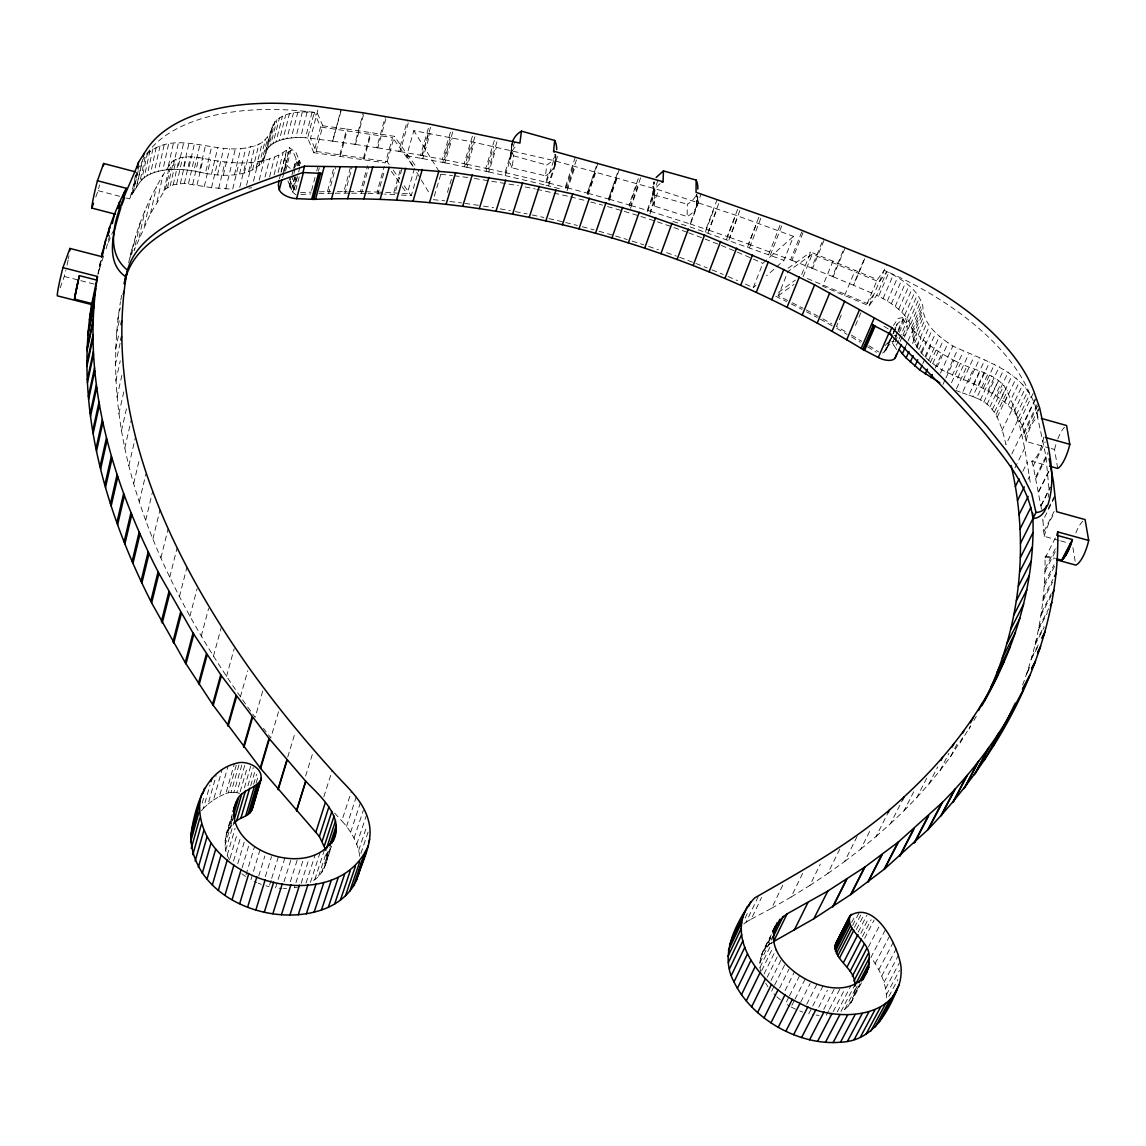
<?xml version="1.0" encoding="UTF-8"?>
<svg xmlns="http://www.w3.org/2000/svg" width="1146" height="1146" viewBox="0 0 1146 1146"><rect width="100%" height="100%" fill="white"/><g stroke="black" fill="none" stroke-linecap="round" stroke-linejoin="round"><path stroke-width="0.75" stroke-dasharray="5 3.75" d="M696.711 205.936L696.782 194.319L696.582 206.266M1022.633 684.95C1037.99 644.066 1045.639 600.318 1045.037 556.67A23.851 5.859 -71.9 0 0 1046.14 555.925L1055.466 558.474M697.685 201.438L697.728 196.152M262.735 691.153L255.143 717.339C168.605 599.029 95.906 452.226 120.459 301.685M229.544 859.787C220.319 845.648 227.739 828.845 232.208 814.562M660.125 183.632A22.576 19.726 0.4 0 0 653.234 202.942A22.576 19.94 9.8 0 0 654.38 206.094L687.127 216.551L687.328 204.203A22.419 19.654 0.4 0 0 696.181 195.021M320.078 852.638L310.437 882.391C321.868 876.504 329.203 863.067 325.908 850.303M653.678 192.299L654.037 181.799L652.647 199.504M652.747 196.038L653.062 186.153L654.781 195.135L654.38 206.094M653.564 192.628L654.022 182.286M1048.246 497.35L1048.533 493.783M555.566 156.787L555.753 154.825L554.65 165.053M554.764 164.723L555.237 160.068M555.481 161.271L556.326 152.948M511.99 143.579A22.591 19.955 7.9 0 0 513.652 155.813L512.076 167.903L545.539 175.825L546.699 165.024A22.591 19.955 7.9 0 0 555.81 154.209M760.958 972.166C756.389 957.741 766.86 944.877 772.318 932.472M509.97 159.008L511.589 146.674M510.83 154.137L512.305 142.792L510.715 154.466M855.46 983.812L840.963 1011.503C850.504 1006.933 856.191 996.203 854.787 985.746M299.579 165.812C295.052 161.5 296.384 153.965 290.898 150.212L285.641 154.366L284.982 158.864L285.941 163.677L284.265 170.238M893.407 333.414L897.175 324.003L903.005 318.903L907.202 325.464L907.217 329.991L905.727 333.987A13.666 6.69 22.9 0 1 903.191 335.721M882.621 353.126L886.359 349.487L892.247 335.234M120.76 300.109L121.648 295.396M99.373 266.946L101.106 258.781M97.797 274.424L101.45 257.019M98.298 273.622L102.023 257.506M106.134 248.725L110.589 232.122M126.261 198.029L129.57 198.903L131.761 194.877L137.563 167.86M131.761 194.877L133.122 192.643L138.938 165.654M133.122 192.643L139.268 166.227M133.824 191.525L136.36 187.514L142.176 160.583M136.36 187.514L142.534 160.039L144.511 157.088M136.718 186.97L139.683 182.472L145.499 155.598C174.407 126.805 216.508 156.916 250.702 146.731C264.611 145.141 271 133.308 274.868 121.777C284.939 111.52 300.868 111.363 314.248 112.423L320.551 127.048L313.846 152.69L385.4 162.89L392.534 137.563L320.551 127.048M139.683 182.472L141.66 180.022L147.476 153.177M141.66 180.022L144.109 177.788L149.94 150.971M144.109 177.788L147.046 175.782L152.891 148.994M129.985 257.879C137.534 223.771 151.573 190.866 171.499 162.159C179.062 155.971 189.735 156.286 198.917 157.518C228.369 163.62 264.755 168.906 289.508 147.705L295.954 152.49L300.782 163.835M131.575 254.899L135.715 235.947M117.766 319.333L120.287 307.787M147.046 175.782L150.413 174.02L156.257 147.275M140.113 223.04L134.096 250.473L150.498 213.571L165.497 188.947L173.232 184.807L184.363 183.403L211.537 187.643L232.667 189.219L239.056 162.818M116.305 334.202L119.571 319.304M139.053 237.795L145.055 210.492M115.474 349.415L118.769 334.474M150.413 174.02L154.18 172.516L160.053 145.814M144.525 225.504L150.513 198.315M115.302 365.001L120.086 343.327M154.18 172.516L158.306 171.298L164.193 144.625M150.498 213.571L156.501 186.511M115.789 380.93L120.258 360.847M158.306 171.298L162.761 170.367L168.677 143.723M156.973 202.025L162.961 175.094M162.761 170.367L167.502 169.723L173.447 143.107M116.978 397.204L121.848 375.372M163.921 190.823L169.923 164.021M165.497 188.947L171.499 162.159M167.603 187.285L173.619 160.54M167.502 169.723L172.487 169.379L178.447 142.792M118.855 413.806L123.782 391.918M170.21 185.91L176.212 159.179M173.232 184.807L179.263 158.105M172.487 169.379L177.659 169.336L183.661 142.777M176.656 184.019L182.701 157.331M121.462 430.753L126.447 408.793M177.659 169.336L182.973 169.594L189.004 143.064M180.38 183.546L186.454 156.887M184.363 183.403L190.451 156.773M124.799 448.014L131.002 420.897M182.973 169.594L188.374 170.138L194.448 143.651M188.517 183.589L194.634 156.988M188.374 170.138L193.832 170.983L199.934 144.511M192.772 184.105L198.917 157.518M128.868 465.605L135.557 436.712M193.832 170.983L199.289 172.115L205.435 145.657M197.055 184.936L203.229 158.377M199.289 172.115L205.392 173.361L211.566 146.932M205.392 173.361C226.851 177.286 262.334 177.544 266.846 149.925L273.278 124.04M133.71 483.483L138.895 461.337M204.303 186.454L210.52 159.91M211.466 174.307L217.683 147.906M211.537 187.643L217.797 161.142M139.325 501.662L145.8 474.329M217.482 174.908L223.728 148.536M128.624 262.892L131.876 249.241M218.7 188.503L225.017 162.03M223.341 175.18L229.63 148.837M145.728 520.126L152.719 491.032M225.762 189.033L235.331 148.808M234.429 174.708L240.789 148.436M239.543 173.977L245.932 147.734M152.919 538.878L160.025 509.712M239.743 187.414L245.774 162.703M244.313 172.931L250.702 146.731M248.668 171.571L255.085 145.399M246.562 185.294L252.22 162.259M252.578 169.923L259.01 143.78M256.016 167.989L262.463 141.889M253.495 181.197L258.366 161.471M160.927 557.873L168.161 528.65M258.939 165.812L265.399 139.74M261.331 163.391L267.792 137.362M263.179 160.769L269.625 134.77M264.44 157.962L272.175 126.475M259.254 180.065L264.153 160.383M266.846 149.925L268.436 147.619L274.868 121.777M268.436 147.619L270.499 145.528L276.945 119.7M270.499 145.528L273.006 143.637L279.466 117.852M265.041 176.985L269.554 158.965M273.006 143.637L275.942 141.989L282.403 116.233M269.582 176.871L274.524 157.26M275.942 141.989L279.28 140.586L285.741 114.844M169.766 577.111L177.129 547.845M274.08 174.837L279.022 155.254M279.28 140.586L282.962 139.425L289.451 113.726M278.091 172.545L283.033 152.991M282.962 139.425L286.973 138.537L293.476 112.867M281.171 171.614L286.543 150.47M279.423 178.805L280.67 173.92M281.085 172.287L285.641 154.366M286.973 138.537L291.27 137.935L297.802 112.294M282.89 173.705L289.508 147.705M283.864 172.888L282.632 177.773L284.265 176.226M284.28 171.27L289.265 151.745M285.598 171.026L290.898 150.212M291.27 137.935L295.826 137.592L302.372 111.979M179.421 596.593L186.927 567.27M295.826 137.592L300.581 137.534L307.142 111.95M296.012 194.777C289.537 190.881 287.617 183.116 291.571 176.513M291.986 174.88L293.247 169.995M293.663 168.362L296.184 158.606M289.537 186.182L291.213 179.664M294.15 168.261L296.241 160.125M290.124 188.073L293.491 175.037M293.906 173.404L295.167 168.519M295.582 166.886L296.843 162.001M291.242 189.992L294.622 176.942M297.559 165.554L299.235 159.05M299.206 176.856L295.396 191.525L292.574 186.626L295.095 176.856M298.032 165.468L299.292 160.583M300.581 137.534L305.495 137.764L312.084 112.208M293.089 188.245L296.026 176.842M298.977 165.454L299.822 162.188M292.832 191.898L297.473 173.963M313.846 152.69L307.658 138.021L314.248 112.423M294.035 189.892L298.247 173.605M298.676 171.972L299.937 167.087M389.196 164.465L387.19 161.629L316.081 151.415L310.523 138.265L318.746 106.549M189.907 616.29L197.112 588.657M316.081 151.415L322.8 125.802L317.141 112.723A214.889 111.004 16.1 0 0 146.402 154.28M311.583 190.48L315.007 177.472M316.726 170.983L318.001 166.113M318.43 171.083L319.29 167.846M201.252 636.173L208.601 608.512M310.523 138.265L332.655 141.159L341.05 109.572M332.655 141.159L341.408 109.629M319.319 191.84L327.484 191.583L334.417 165.683M318.917 193.631L328.673 193.316L335.62 167.416M339.861 154.524L346.722 129.025L370.559 132.535L394.324 136.331L415.611 166.012M340.276 156.143L347.138 130.63M213.443 656.243L221.422 626.819M333.013 141.216L354.73 144.31L363.282 112.852M354.73 144.31L355.446 144.425L364.013 112.953M337.339 191.468L343.915 191.411L350.948 165.611M335.205 193.244L345.018 193.13L352.051 167.33M363.569 157.933L370.559 132.535M363.941 159.538L370.932 134.125M348.871 191.454L360.446 191.568L367.551 165.855M226.478 676.469L234.185 648.665M351.593 193.187L361.448 193.287L368.582 167.574M355.446 144.425L376.733 147.705L385.457 116.362M376.733 147.705L377.808 147.877L386.531 116.534M202.183 803.16L204.532 794.808M201.395 810.766L203.415 808.345L209.99 784.996M365.416 191.711L377.048 192.055L384.254 166.428M368.067 193.473L377.979 193.76L384.727 169.852M387.19 161.629L394.324 136.331M203.415 808.345L208.142 803.933L216.136 775.598M240.388 696.854L247.794 670.668M208.142 803.933L213.485 799.965L221.995 770.012M377.808 147.877L398.679 151.344L407.546 120.115M398.679 151.344L400.112 151.601L408.993 120.373M99.487 269.109L103.742 255.4M213.485 799.965L219.402 796.499L227.939 766.588M377.048 192.055L393.723 192.872L401.028 167.33M401.888 169.035L394.582 194.576L384.612 194.089M413.09 166.371L406.658 155.784L413.864 130.644L474.415 142.362L553.647 160.526L658.621 189.806L735.746 215.204L793.519 236.363L783.964 260.3L766.617 275.771M219.402 796.499L225.834 793.562L234.414 763.68M225.834 793.562L228.326 792.788L236.936 762.921M228.326 792.788L231.048 792.373L239.672 762.52M393.723 192.872L407.159 193.789L414.537 168.319L392.534 137.563M231.048 792.373L233.913 792.316L242.565 762.491M400.112 151.601L420.553 155.226L429.578 124.112M406.658 155.784L421.055 158.334L428.346 133.251M233.913 792.316L236.821 792.645L245.015 764.482M420.553 155.226L422.33 155.555L431.383 124.441M401.243 195.021L411.242 195.708L418.648 170.253M421.055 158.334L422.774 158.649L430.079 133.581M225.891 836.236L231.879 816.926M225.06 840.792L231.864 817.427M240.187 791.685L247.436 766.832M227.51 831.924L229.859 827.885L232.294 819.562M225.003 845.49L233.283 817.112M225.733 850.275L234.042 821.897M244.413 787.746L250.702 766.216M227.252 855.059L235.102 828.343M247.937 785.769L253.295 767.562M250.716 785.726L255.1 770.828M230.045 858.11L237.423 833.07M253.638 784.251L256.561 774.324M256.145 782.947L258.595 774.667M233.555 861.018L240.488 837.64M278.535 711.738L270.771 737.938L263.48 728.326M422.33 155.555L442.356 159.351L451.553 128.338M422.774 158.649L442.771 162.431L450.192 137.434M442.356 159.351L444.49 159.767L453.701 128.753M434.277 196.267L440.809 174.292L413.864 130.644M442.771 162.431L444.849 162.832L452.283 137.849M237.766 863.712L245.23 838.671M242.121 867.78L249.126 844.416M447.427 192.428L451.495 178.934M246.032 874.842L254.584 846.479M444.49 159.767L464.087 163.706L473.456 132.793M444.849 162.832L464.431 166.757L471.98 141.846M464.087 163.706L466.58 164.207L475.948 133.308M287.746 756.976L295.195 732.423M464.431 166.757L466.852 167.259L474.415 142.362M260.027 849.788L250.917 879.799L256.704 882.635M258.738 875.959L264.855 855.976M265.356 876.618L271.516 856.635M466.58 164.207L485.761 168.29L495.287 137.477M466.852 167.259L486.019 171.327L493.697 146.502M485.761 168.29L488.597 168.906L498.123 138.107M486.019 171.327L488.783 171.929L496.476 147.103M269.611 885.027L271.158 880.042M271.674 878.38L278.392 856.75M305.595 776.057L313.245 751.518M284.867 857.953L275.498 887.878L281.902 888.451M488.597 168.906L505.028 172.573L514.683 141.86M488.783 171.929L505.157 175.582L512.95 150.828M283.993 881.804L290.798 860.216M290.31 881.775L297.674 858.555M302.773 861.248L294.307 887.778L300.109 886.531M323.802 796.814L332.168 770.642M301.169 883.222L308.603 860.044M306.039 883.079L315.121 854.959M314.821 879.541L324.49 849.816M318.588 876.246L326.109 853.154M505.028 172.573L545.697 182.2L548.447 173.791A22.748 20.041 7.8 0 0 554.822 154.223M326.61 855.031L327.684 851.736M553.647 160.526L545.611 185.136L560.236 188.932M321.668 872.55L330.822 844.53M326.524 859.686L330.292 848.169M324.046 868.51L330.506 848.742M325.679 864.199L331.595 846.092M545.697 182.2L548.762 183.045L558.747 152.518M548.576 185.967L556.641 161.357M368.095 832.111L359.801 856.649C358.068 843.084 350.991 830.75 341.78 820.851L351.435 791.428M346.55 826.395L356.248 796.971M350.647 832.182L360.403 802.759M548.762 183.045L565.307 187.271L575.421 156.816M565.78 188.574L573.401 165.669M565.307 187.271L567.184 187.758L577.312 157.317M567.069 190.694L575.235 166.141M354.057 838.156L363.325 810.365M356.735 844.258L366.605 814.835M358.669 850.447L366.921 825.908M567.184 187.758L587.239 193.101L597.524 162.732M587.239 193.101L598.14 162.904M587.654 194.39L595.39 171.542M588.213 194.548L595.963 171.699M587.869 193.273L608.483 199.003L618.926 168.72M608.483 199.003L619.542 168.892M608.812 200.264L616.677 177.487M609.385 200.421L617.25 177.644M609.099 199.175L629.025 204.933L639.626 174.736M629.297 206.18L637.276 183.46M629.025 204.933L630.902 205.478L641.502 175.281M630.529 208.343L639.096 183.99M630.902 205.478L647.232 210.391L657.976 180.251M647.576 211.652L655.655 188.975M95.791 196.983L98.069 190.666A23.88 1.533 -76.1 0 0 99.516 184.921M647.232 210.391L650.269 211.222L653.234 202.942M649.94 214.087L658.621 189.806M60.208 287.746L64.276 276.444A25.169 1.733 -76 0 0 65.809 270.399M650.269 211.222L690.064 223.943L701.137 193.946M698.444 202.556L689.52 226.722L783.964 260.3M690.064 223.943L706.008 229.243L717.21 199.318M705.406 232.008L714.431 207.884M706.008 229.243L708.744 230.174L719.975 200.249M708.085 232.925L717.138 208.801M708.744 230.174L727.266 236.534L738.64 206.681M726.578 239.285L735.746 215.204M727.266 236.534L729.644 237.38L741.032 207.526M728.899 240.087L738.096 216.035M108.412 242.451L112.824 231.707M729.644 237.38L748.438 244.069L759.984 214.273M747.665 246.777L756.976 222.754M749.656 247.493L762.033 215.018M745.43 284.108L753.266 287.66L762.849 263.336L793.519 236.363M768.694 254.498L781.271 222.095M770.341 255.114L782.976 222.725M748.438 244.069L790.582 259.813L802.472 230.131M790.582 259.813L791.929 260.328L803.833 230.661M787.588 300.424L778.22 295.811L787.961 271.545L812.256 254.168L879.24 281.959L886.803 271.616C901.701 278.951 918.462 289.293 922.859 306.44C922.845 324.562 939.061 337.053 952.885 346.006C986.907 362.064 1032.002 373.224 1037.961 417.459A22.619 8.151 -76.6 0 0 1026.157 441.511L1049.564 448.072M801.699 274.424L810.766 252.048L877.378 279.624L884.168 270.356A208.314 105.547 22.6 0 1 1031.171 397.519M803.174 276.544L812.256 254.168M791.929 260.328L811.554 268.035L823.616 238.411M811.554 268.035L812.557 268.436L824.633 238.812M833.056 260.973L822.627 286.214L869.04 305.81L876.661 295.296L886.803 271.616M812.557 268.436L832.44 276.487L844.688 246.92M832.44 276.487L833.113 276.759L845.376 247.192M844.631 295.339L855.245 270.17M833.113 276.759L853.269 285.168L865.703 255.658M841.221 315.15L836.465 326.438L846.894 332.469M807.371 278.55L867.193 303.461L874.026 294.078L853.598 285.311L866.032 255.802M855.489 325.392L861.663 310.881M867.193 303.461L877.378 279.624M869.04 305.81L886.632 264.611M1026.157 441.511C1019.768 396.301 976.908 386.603 941.94 369.972C928.145 361.004 912.13 348.341 912.316 330.249C908.406 313.789 892.662 303.647 878.624 296.212L888.809 272.504M883.079 298.547L893.307 274.839M887.348 301.054L897.605 277.346M891.387 303.704L901.673 280.011M895.169 306.498L905.498 282.79M898.65 309.391L909.007 285.669M884.311 352.166L890.657 337.683M901.802 312.357L912.187 288.634M892.949 333.629L897.175 324.003M885.572 350.934L892.619 334.861M893.321 333.257L896.917 325.378M886.359 349.487L892.691 335.019M886.617 348.083L888.594 345.347L892.462 342.912L894.568 338.113M895.27 336.509L897.375 331.71M898.092 330.105L903.005 318.903M904.595 315.365L915.009 291.643M894.74 339.674L904.581 317.284L898.163 318.416L893.436 325.478M896.602 349.516L893.722 345.19L898.65 333.987M899.352 332.383L904.28 321.166M906.987 318.416L917.445 294.665M898.435 340.577L896.315 345.39L894.797 342.64M899.137 338.987L906.901 321.367L904.581 317.284M900.126 341.494L902.246 336.68M902.962 335.076L907.202 325.464M908.979 321.453L919.464 297.688M904.395 337.01L909.709 325.521L906.901 321.367M910.54 324.447L921.055 300.682M911.657 327.398L922.186 303.604M912.316 330.249L922.859 306.44M905.211 347.324L907.346 342.511M908.047 340.906L913.033 329.69L909.709 325.521M912.503 332.999L923.06 309.162M912.717 336.093L923.304 312.242M913.462 339.345L924.077 315.465M912.531 343.485L916.814 333.858L913.033 329.69M914.752 342.711L925.395 318.817M916.556 346.164L927.229 322.255M916.743 347.625L921.04 337.984L916.814 333.858M918.877 349.688L929.578 325.751M921.37 351.693L925.696 342.067L921.04 337.984M921.685 353.212L932.414 329.274M924.951 356.735L935.723 332.784M922.774 363.697L924.951 358.884M925.667 357.28L930.724 346.035L925.696 342.067M928.647 360.202L939.462 336.251M930.308 362.723L936.11 349.888L930.724 346.035M932.729 363.597L943.588 339.631M935.251 368.038L941.811 353.584L936.11 349.888M937.184 366.863L948.086 342.898M940.465 373.152L952.885 346.006M946.968 372.894L957.956 348.943M942.943 384.483L945.149 379.67M945.894 378.065L953.988 360.417L941.811 353.584M952.211 375.601L963.227 351.65M951.495 382.735L960.362 363.497C974.96 370.459 992.508 372.837 1003.824 385.443C1020.771 415.267 1025.269 451.381 1030.655 484.944M957.598 378.08L968.671 354.128M956.495 388.766L966.88 366.319M963.098 380.271L974.2 356.349M955.75 390.371L962.296 392.892L973.484 368.869M968.657 382.177L979.787 358.268M973.613 383.881L984.786 359.987M962.296 392.892L968.9 395.141L980.131 371.118M968.9 395.141L972.782 396.516L984.042 372.507M978.541 385.844L989.743 361.964M1017.662 420.453L1005.93 444.648C1001.79 426.427 996.203 405.24 976.607 398.163L987.881 374.169M983.368 388.05L994.613 364.17M980.288 400.069L991.591 376.089M988.081 390.485L999.355 366.605M983.769 402.189L995.115 378.209M986.993 404.495L998.352 380.501M992.608 393.107L1003.925 369.241M745.144 918.061L748.825 910.296M989.872 406.916L1001.275 382.936M743.768 924.005L746.075 922.215L758.58 895.885M996.934 395.914L1008.279 372.049M992.393 409.451L1003.824 385.443M746.075 922.215L751.232 919.149L761.56 897.49M994.484 412.016L1005.93 388.007M1001.002 398.865L1012.391 375M996.103 414.58L1007.592 390.571M997.235 417.101L1008.738 393.064M1004.77 401.96L1016.201 378.08M1008.222 405.14L1019.696 381.26M1011.316 408.377L1022.819 384.497M751.232 919.149L771.63 908.248L784.251 882.062M1001.819 430.824L1013.436 406.715M1014.024 411.672L1025.555 387.778M1016.301 414.967L1027.876 391.058M1018.149 418.247L1029.753 394.31M1019.539 421.47L1033.993 391.717M761.761 954.16L770.527 936.44M760.471 958.3L771.029 936.583M763.766 950.378L770.929 937.715M771.63 908.248L791.17 897.003L803.847 870.946M759.898 962.726L772.733 936.354M766.416 946.997L769.697 944.075L771.946 939.433M1021.53 427.057L1035.325 398.722M1021.774 427.73L1036.271 397.949M760.056 967.367L772.16 942.542M1011.789 453.988L1021.415 434.277M1023.45 432.658L1038.004 402.833M1023.894 434.019L1038.477 404.194M761.718 970.619L773.092 947.327M1024.796 436.755L1038.691 408.363M1048.948 488.44L1045.825 455.521L1036.843 413.864L1039.694 408.033M764.096 973.942L776.272 949.089M791.17 897.003L809.864 885.457L820.35 864.098M1014.941 467.94L1024.653 448.158M767.204 977.266L777.131 957.068M770.972 980.503L781.701 958.772M1022.862 471.278L1027.389 462.125M809.864 885.457L827.684 873.61L840.462 847.782M773.851 986.706L771.53 991.362L775.742 995.774M774.61 985.145L785.382 963.414M1041.499 509.196L1033.205 466.093L1045.195 441.898M1028.077 479.2L1029.609 476.149M779.595 988.01L788.878 969.387M1035.74 476.865L1047.831 452.613M827.684 873.61L844.659 861.491L857.437 835.864M1036.013 478.111L1048.103 453.845M785.096 990.574L794.407 971.966M1038.663 491.319L1050.108 468.499M1038.749 491.749L1050.194 468.915M844.659 861.491L860.789 849.114L870.387 829.976M788.692 997.435L785.583 1003.638L789.694 1006.116M789.479 995.874L799.607 975.719M1041.012 505.443L1050.237 487.122M1041.069 505.859L1050.309 487.537M860.789 849.114L876.074 836.494L888.093 812.672M791.857 1005.4L794.207 1000.745M794.98 999.197L805.165 979.056M1048.218 508.466L1054.435 496.218M1059.09 540.454L1044.164 536.342L1042.932 520.456L1054.578 497.479M876.074 836.494L890.514 823.645L902.547 799.937M800.753 1002.034L810.179 983.454M1043.949 531.443L1055.681 508.394M890.514 823.645L904.137 810.609L914.565 790.138M806.684 1004.354L816.955 984.228M851.65 922.544L855.561 914.909M904.137 810.609L916.943 797.372L927.358 777.002M852.595 925.495L858.855 913.29M823 985.99L808.732 1013.823L813.216 1014.683M854.458 927.3L861.505 913.577M916.943 797.372L928.933 783.964L937.743 766.803M1045.095 557.944L1056.741 535.254M856.377 929.492L863.439 915.754M928.933 783.964L940.121 770.413L948.917 753.323M818.688 1007.248L827.441 990.244M1045.023 568.774L1056.999 545.51M858.282 932.013L866.92 915.239M1044.937 571.725L1057.744 546.886M940.121 770.413L950.521 756.704L957.712 742.78M860.861 933.345L868.725 918.104M950.521 756.704L963.328 736.72M823.759 1009.325L834.933 987.709M960.147 742.88L970.59 725.876M1044.393 583.457L1054.048 564.777M862.465 936.483L871.146 919.722M1044.192 586.308L1056.297 562.93M864.628 938.33L874.097 920.037M828.601 1010.786L826.209 1015.413L830.205 1014.883M829.403 1009.239L839.803 989.184M1043.147 598.169L1052.888 579.403M1042.846 600.905L1052.601 582.139M833.142 1011.617L844.373 990.044M1041.284 612.895L1051.097 594.058M1040.883 615.531L1052.343 593.542M868.439 946.997L880.343 924.149M837.296 1011.846L850.948 985.689M1038.777 627.636L1048.662 608.727M1038.29 630.157L1047.344 612.824M1035.626 642.376L1043.906 626.561M885.256 930.022L870.903 957.44C880.286 969.874 887.133 985.073 886.417 1000.931M1035.039 644.797L1044.164 627.378M844.917 1009.067L856.191 987.551M854.916 990.373L857.337 985.775M848.269 1006.131L859.557 984.629M854.329 994.785L859.958 984.056M1031.801 657.116L1038.863 643.665M1031.142 659.408L1037.417 647.447M850.977 1002.721L861.878 982.05M1027.289 671.828L1029.652 667.316M1026.558 674.02L1029.71 668.003M875.157 963.514L889.583 936.096M878.796 969.731L893.278 942.313M881.761 976.034L896.315 948.616M884.024 982.366L898.636 954.933M885.572 988.654L899.424 962.755M886.374 994.871L899.452 970.476M888.881 996.347L897.891 979.572M969.015 728.956L970.633 726.149M973.871 720.533L976.306 716.322M229.859 827.885L231.907 825.435M884.784 345.82L888.895 341.709L894.038 341.279M894.883 328.028L896.129 326.825M753.266 287.66L755.945 285.282M778.22 295.811L793.949 284.38M778.435 292.416L795.396 280.111M788.147 268.178L810.766 252.048M769.697 944.075L772.246 942.456M248.811 188.173L251.862 187.758M300.496 192.714L311.153 192.098M300.94 194.505L310.781 193.932M328.673 193.316L333.572 193.259M327.484 191.583L330.779 191.54M283.477 888.437L286.629 888.422M343.915 191.411L347.224 191.439M345.018 193.13L349.945 193.173M360.446 191.568L363.755 191.654M361.448 193.287L366.405 193.43M377.979 193.76L382.965 194.003M816.167 1015.098L819.103 1015.37M433.26 199.648L444.892 200.865M440.809 174.292L452.498 175.553M305.495 137.764L307.658 138.021M449.92 201.481L461.652 202.928M454.188 175.768L467.668 177.487M322.8 125.802L346.722 129.025M465.004 203.401L478.426 205.306M474.415 178.432L518.307 185.638M483.454 206.108L493.525 207.713M500.243 208.873L510.314 210.663M515.356 211.623L527.103 213.915M525.069 186.941L535.196 188.947M532.131 214.961L543.877 217.468M536.887 189.291L568.917 196.467M548.905 218.6L562.299 221.694M505.157 175.582L543.92 184.735M236.821 792.645L239.715 793.333M565.637 222.525L577.34 225.447M570.593 196.868L585.735 200.665M64.276 276.444L79.16 280.254M80.822 280.684L95.705 284.495M98.069 190.666L119.628 196.295M582.34 226.75L594.015 229.859M590.763 201.983L602.51 205.134M1060.752 540.912L1070.693 543.662M1045.037 556.67L1053.589 559.004M513.652 155.813L546.699 165.024M654.781 195.135L687.328 204.203M1043.762 437.027A22.619 8.151 -76.6 0 1 1031.801 461.208L1046.355 465.262M265.944 885.815L269.095 886.703M1051.24 448.544L1054.592 449.476L1057.672 468.428M607.523 206.538L620.903 210.363M599 231.248L612.293 235.03M615.603 236.033L627.191 239.543M624.241 211.38L637.563 215.434M673.017 221.465L687.872 226.192M632.148 241.104L643.68 244.814M640.886 216.494L654.165 220.763M657.46 221.88L670.682 226.364M648.622 246.447L658.463 249.785M673.963 227.553L687.113 232.251M666.643 252.65L676.427 256.145M688.746 232.853L703.443 238.382M679.693 257.334L692.671 262.219M258.222 883.208L261.274 884.368M799.779 1010.93L802.744 1012.09M705.062 239.027L719.674 244.786M695.894 263.465L707.182 267.92M721.292 245.445L735.804 251.432M712.01 269.854L723.212 274.496M737.394 252.134L751.79 258.351M728.011 276.501L737.537 280.627M972.782 396.516L976.607 398.163M753.38 259.068L762.849 263.336M876.661 295.296L878.624 296.212M953.988 360.417L960.362 363.497M775.742 296.241L786.586 301.599M791.069 1006.947L796.828 1009.784M792.258 302.759L803.045 308.288M791.227 303.905L801.971 309.42M806.125 309.878L818.33 316.411M806.555 311.812L817.184 317.499M822.9 318.875L831.939 323.917M820.221 319.118L832.225 325.808M836.709 328.343L847.08 334.36M851.363 335.062L861.649 341.264M851.507 336.953L860.288 342.253M883.996 326.295L888.437 329.074M868.897 345.72L878.781 351.965M867.608 346.751L876.418 352.323M241.849 873.725L245.531 876.504M776.916 996.805L780.44 999.885M334.646 813.058L341.78 820.851M393.207 170.152L399.223 178.661M404.223 185.767L411.242 195.708M391.33 171.313L401.229 185.366M402.217 186.769L407.159 193.789M765.657 983.11L767.906 986.72M416.757 172.43L420.424 178.475M421.341 179.994L429.592 193.602M892.462 342.912L893.722 345.19M289.279 178.475L292.574 186.626M287.861 180.81L289.48 184.649M1031.801 461.208L1033.205 466.093M1036.557 412.732L1036.843 413.864M1072.928 547.616L1075.22 561.612M1042.788 519.195L1042.932 520.456M68.989 255.73A25.169 1.733 -76 0 1 68.373 258.967M68.101 260.271A25.169 1.733 -76 0 1 66.167 268.895M135.328 175.309A23.765 3.123 -73.3 0 1 129.57 198.903M896.602 335.936A13.666 6.69 22.9 0 1 894.009 335.334M697.456 196.811A22.533 19.897 9.8 0 1 687.127 216.551M290.21 168.319A14.196 7.091 15.5 0 1 285.941 163.677M512.076 167.903A22.719 19.811 -1.6 0 1 515.929 146.129M548.447 173.791A22.748 19.854 -1.6 0 1 545.539 175.825M1054.592 449.476A22.662 6.718 -73.6 0 1 1057.386 440.093M1057.873 438.818A22.662 6.718 -73.6 0 1 1064.462 427.2M1044.164 536.414A23.851 5.859 -71.9 0 1 1054.764 513.408M1075.822 532.947A23.808 7.478 -74.2 0 1 1082.827 521.158"/><path stroke-width="1.5" d="M981.85 705.75C1015.757 647.705 1035.912 580.778 1032.761 513.207M234.156 823.115C238.984 817.069 248.911 817.084 252.063 809.592L260.93 779.781C263.294 768.45 249.312 761.603 239.672 762.52C205.335 768.737 195.035 806.211 190.723 835.821C192.127 899.424 275.699 930.652 328.329 907.303C340.247 901.787 350.891 892.677 356.334 880.529C362.007 861.291 374.312 841.708 368.568 821.009C363.397 800.137 345.734 786.041 332.168 770.642C302.472 737.795 274.453 703.443 248.725 667.387C168.791 553.79 102.581 413.935 126.948 271.659M984.486 700.808C1020.771 628.667 1029.509 543.949 1011.13 465.52M656.171 177.458L663.434 170.912L696.166 180.08L696.037 192.313L782.976 222.725L886.632 264.611A208.658 105.289 22.6 0 1 1033.993 391.717L1039.694 408.033C1045.997 439.247 1057.901 472.682 1048.089 504.297C1045.825 508.91 1041.213 512.405 1035.984 512.52L1020.484 543.304M333.214 841.15C345.046 817.17 320.436 796.384 305.81 781.343L269.009 738.382L221.393 675.71L193.015 633.007L158.936 573.415C112.279 482.896 80.865 378.954 97.51 276.501L62.944 267.634A25.169 1.733 -76 0 0 57.3 295.826L91.608 304.564C74.805 407.303 105.375 511.732 151.63 602.911L185.237 662.603L213.228 705.334L260.629 768.493L319.376 836.48L325.908 850.303M368.425 845.318C336.451 921.169 190.623 880.457 200.12 799.622M662.059 182.329A22.576 19.94 9.8 0 1 663.09 181.756L663.434 170.912M849.902 915.812C845.605 932.443 870.802 940.551 869.212 958.185L854.787 985.746C856.52 968.155 831.466 959.918 835.878 943.344L849.902 915.812C875.558 899.023 898.994 947.599 901.085 967.425C903.893 1020.628 834.073 1022.92 800.023 1003.309C763.78 987.566 718.213 934.978 754.713 897.905C806.841 868.095 860.102 838.428 904.151 796.785C942.127 762.018 974.945 721.178 997.865 674.937M896.817 990.087C886.445 1015.528 870.903 1041.241 840.491 1042.215C818.803 1044.121 797.057 1037.861 778.234 1027.317C759.726 1016.645 743.324 1001.332 733.999 981.893C721.049 958.615 731.922 932.099 744.742 911.442M1015.814 704.332C996.275 740.803 970.748 773.865 941.611 803.16L898.622 841.766L865.001 866.949L827.555 891.201L787.101 913.835L773.536 941.64L813.832 918.748L851.177 894.252L884.726 868.84L927.701 829.89C1003.753 750.515 1060.222 644.066 1057.744 531.916L1088.7 540.454A23.808 7.478 -74.2 0 1 1075.793 565.107L1056.999 559.95M554.048 152.16A22.748 19.854 -1.6 0 0 553.575 151.157L554.693 140.457L521.444 131.145A22.591 19.955 7.9 0 0 512.391 142.075M521.444 131.145L519.912 143.107L429.578 124.112L364.013 112.953L318.746 106.549A215.262 110.747 16.1 0 0 146.917 149.095L138.508 162.302C127.937 192.242 94.989 243.496 127.435 270.155L124.427 283.893M863.067 979.701L868.811 967.195L869.212 958.185M279.022 180.438L278.349 185.265L279.28 189.835A14.096 7.163 15.4 0 0 296.613 198.659L311.669 199.289A14.139 7.234 15.7 0 1 312.901 199.375C506.131 192.012 699.16 249.513 863.497 349.817A13.652 6.862 22.8 0 1 864.614 350.375L878.28 357.495A13.566 6.761 23 0 0 895.083 358.111L901.229 344.745M260.93 779.781C255.057 789.365 240.087 789.866 236.248 801.928C229.257 816.597 237.881 833.386 249.627 842.754C272.949 862.809 321.639 867.937 335.363 834.575M115.474 214.23L91.823 208.071A23.88 1.533 -76.1 0 1 97.424 180.724L126.347 188.302C115.073 209.79 106.807 232.91 101.579 256.604L69.92 248.438L62.944 267.634M91.608 304.564L91.838 303.532L74.519 299.12A25.14 1.203 -76.5 0 1 74.934 296.313L77.971 281.529A25.14 1.203 -76.5 0 1 79.346 275.627L96.765 280.097L97.51 276.501M74.519 299.12L79.346 275.642M252.063 809.592L261.36 777.747M101.45 257.019L102.553 251.791M91.351 305.839L97.252 277.762M102.051 256.962L105.676 240.159M89.746 316.84L95.691 288.692M89.374 319.877L95.319 291.7M108.111 234.672L109.572 227.753M107.882 236.004L109.701 227.381M88.142 332.068L94.115 303.805M87.913 335.062L93.886 306.77M112.408 223.527L114.371 214.56M87.182 347.653L93.198 319.276M87.082 350.604L93.098 322.212M118.153 207.97L119.241 202.828M118.282 208.586L119.728 201.739M86.881 363.611L92.941 335.133M86.91 366.505L92.969 337.998M123.009 197.513L124.097 192.399M87.268 379.928L93.385 351.349M87.411 382.764L93.528 354.157M137.448 167.201L138.508 162.302M88.357 396.602L94.531 367.923M88.6 399.381L94.789 370.674M143.236 156.787L143.938 153.521M358.411 874.813L359.686 868.897M90.162 413.634L96.393 384.841M90.505 416.327L96.751 387.534M124.456 282.002L125.96 275.054M92.697 430.996L99 402.117M123.181 294.608L123.897 291.313M93.127 433.618L99.458 404.724M120.96 324.504L121.691 321.181M95.963 448.702L102.352 419.737M120.817 339.99L121.562 336.652M96.493 451.238L102.896 422.258M100.003 466.737L106.492 437.686M100.604 469.187L107.094 440.121M104.83 485.087L111.391 455.965M105.489 487.437L112.079 458.3M110.431 503.753L117.107 474.544M111.162 505.988L117.837 476.779M116.849 522.705L123.625 493.439M117.608 524.839L124.413 495.573M124.083 541.943L130.973 512.62M124.885 543.978L131.79 514.64M124.198 283.793L127.278 271.889M132.134 561.468L139.167 532.073M132.965 563.374L139.998 533.979M141.044 581.237L148.192 551.799M141.875 583.013L149.052 553.575M150.785 601.249L158.091 571.768M151.63 602.911L158.936 573.415M161.4 621.504L168.849 591.966M162.231 623.023L169.694 593.485M279.28 189.835L281.773 180.065M172.874 641.946L180.495 612.394M173.676 643.336L181.312 613.769M120.932 207.483C114.485 228.613 103.326 261.632 125.96 276.917C134.784 247.192 164.408 231.821 189.706 217.898C226.091 199.576 264.64 186.282 302.902 172.516L304.55 166.199L389.225 167.373L455.592 172.76L522.533 183.088L572.728 193.932L639.167 212.368L704.518 235.145L768.25 262.062L814.62 284.824L891.875 327.656L942.313 377.779L965.734 402.575L987.336 426.942L1006.274 450.564L1021.501 473.012L1031.772 493.811L1035.984 512.52M296.613 198.659L303.404 172.545L322.413 173.433M185.237 662.603L193.015 633.007M185.996 663.835L193.789 634.254M313.689 199.447L320.551 173.347L318.545 173.247L311.669 199.289M312.901 199.375L319.791 173.333M315.508 199.461L324.089 167.13M198.473 683.417L206.423 653.807M199.175 684.52L207.154 654.896M331.523 198.903L340.219 166.7M347.653 198.688L356.449 166.585M212.583 704.403L220.734 674.765M213.228 705.334L221.393 675.71M363.884 198.802L372.794 166.815M191.697 829.776L201.897 793.82M190.723 835.821L199.16 805.652M203.071 793.318L204.475 788.305M190.58 842.038L199.046 811.855M191.267 848.369L199.762 818.172M210.936 781.658L211.867 778.32M227.581 725.504L235.933 695.866M228.154 726.292L236.52 696.653M192.8 854.73L201.324 824.518M380.2 199.246L389.225 167.373M195.149 861.09L203.73 830.864M198.315 867.35L206.939 837.124M202.255 873.453L210.936 843.241M396.602 200.006L405.727 168.247M243.468 746.719L252.02 717.081M243.955 747.35L252.521 717.711M206.953 879.354L215.692 849.143M233.182 811.225L234.644 806.225M233.34 811.927L236.248 801.928M212.339 884.984L221.135 854.773M233.268 816.239L238.612 797.917M413.047 201.094L422.301 169.436M234.371 819.218L241.677 794.264M236.62 820.923L245.402 791.012M218.37 890.27L227.237 860.087M240.918 818.101L249.713 788.219M245.731 815.766L254.555 785.912M260.242 768.021L269.009 738.382M260.629 768.493L269.41 738.869M247.923 814.634L256.776 784.795M429.564 202.498L438.918 170.94M224.988 895.155L233.942 865.001M249.742 813.187L258.609 783.363M252.908 803.761L255.357 795.482M256.346 792.173L258.81 783.893M251.146 811.497L259.999 781.672M232.122 899.61L241.161 869.47M446.109 204.232L455.592 172.76M239.715 903.578L248.825 873.453M277.905 789.379L286.901 759.769M278.177 789.709L287.173 760.085M247.665 907.002L256.862 876.905M462.698 206.266L472.295 174.894M255.902 909.852L265.17 879.799M479.315 208.601L489.027 177.315M787.101 913.835C736.62 951.825 841.508 1019.381 867.508 971.321M1046.513 505.587C1045.467 512.262 1039.981 518.393 1032.961 518.522C1028.277 484.959 1004.798 458.486 984.514 432.859C954.79 397.877 921.871 365.832 889.325 333.515L871.562 324.332M264.325 912.116L273.693 882.091M296.442 810.781L305.667 781.185M296.585 810.953L305.81 781.343M272.863 913.749L282.303 883.752M495.946 211.251L505.773 180.051M281.429 914.737L290.941 884.784M512.577 214.202L522.533 183.088M315.852 832.197L325.321 802.615M289.909 915.095L299.507 885.17M319.376 836.48L328.902 806.899M298.247 914.795L307.902 884.913M322.27 840.963L331.839 811.397M324.461 845.605L334.059 816.024M529.194 217.439L539.279 186.411M326.452 848.67L335.549 820.722M306.326 913.849L316.052 883.996M329.833 845.161L336.265 825.435M331.91 843.227L336.208 830.076M314.09 912.273L323.874 882.463M545.811 220.977L556.011 190.035M321.439 910.082L331.294 880.314M328.329 907.303L338.213 877.578M334.661 903.979L344.588 874.298M562.385 224.817L572.728 193.932M340.391 900.14L350.347 870.487M345.462 895.828L355.446 866.218M349.845 891.087L359.844 861.505M353.469 885.973L363.483 856.42M360.245 867.264L365.789 850.876M368.568 842.697L369.685 839.416M356.334 880.529L366.348 851.005M578.945 228.928L589.402 198.129M595.462 233.34L606.048 202.598M611.921 238.024L622.636 207.34M628.309 242.981L639.167 212.368M91.823 208.071L93.528 203.315M644.639 248.209L655.627 217.668M97.424 180.724L103.656 163.491L135.386 171.843M660.898 253.724L672.014 223.226M677.071 259.497L688.316 229.057M693.144 265.543L704.518 235.145M709.102 271.846L720.633 241.491M724.96 278.406L736.62 248.095M121.447 205.836L124.613 197.685M895.083 358.111L896.544 354.343M740.703 285.225L752.492 254.956M756.303 292.302L768.25 262.062M771.759 299.622L783.85 269.41M787.087 307.185L799.306 277.003M802.243 314.992L814.62 284.824M817.227 323.029L829.747 292.889M832.053 331.309L844.717 301.197M846.679 339.832L859.5 309.721M881.99 1017.605L899.023 984.858M861.119 348.57L874.083 318.473M862.766 349.487L873.266 325.206L875.086 326.152L864.614 350.375M863.497 349.817L873.954 325.593M127.435 270.155C136.274 240.459 165.941 225.189 191.224 211.337C227.653 193.087 266.244 179.879 304.55 166.199M878.28 357.495L888.852 333.285A13.666 6.69 22.9 0 0 891.387 334.446M889.325 333.515L891.875 327.656M939.863 382.836L919.894 370.115L906.114 357.924L902.375 353.742L905.211 347.324M906.114 357.924L908.964 351.507M910.296 362.064L913.161 355.647M914.895 366.133L917.774 359.715M919.894 370.115L922.057 365.302M925.223 373.968L927.401 369.155M930.881 377.664L932.328 374.455M1015.313 703.114L1001.203 731.993M193.473 823.945L195.407 819.791M731.506 939.433L747.378 906.486M729.572 944.791L742.837 916.771M748.51 906.615L750.716 901.959M728.398 950.478L741.677 922.444M727.968 956.437L741.29 928.389M728.326 962.626L741.677 934.563M729.458 968.972L742.852 940.895M731.349 975.418L744.8 947.327M733.999 981.893L747.521 953.801M737.394 988.353L750.959 960.262M741.476 994.699L755.128 966.622M773.063 930.91L775.326 926.269M772.791 931.798L777.303 922.501M773.192 933.073L779.968 919.135M772.705 937.886L783.248 916.241M746.247 1000.902L759.956 972.825M751.618 1006.876L765.413 978.813M794.121 930.366L807.916 902.59M1015.327 486.549L1019.095 478.913M757.578 1012.563L771.444 984.514M1017.433 500.659L1024.28 486.864M764.038 1017.906L777.991 989.858M813.832 918.748L827.842 891.029M1018.995 514.826L1028.206 496.376M770.957 1022.834L784.981 994.814M1020.026 529.037L1030.856 507.434M832.684 906.844L846.45 879.397M833.099 906.572L846.865 879.14M778.234 1027.317L792.359 999.312M888.093 812.672L889.697 809.506M1020.37 557.601L1032.947 532.732M850.661 894.625L864.471 867.321M851.177 894.252L865.001 866.949M902.547 799.937L904.151 796.785M785.827 1031.285L800.023 1003.309M1019.654 571.94L1032.331 546.971M835.062 945.092L849.086 917.559M851.163 914.322L835.878 943.344M1018.35 586.294L1031.128 561.225M834.689 947.054L848.728 919.507M867.766 882.148L881.632 854.959M868.396 881.675L882.248 854.486M834.789 949.16L848.842 921.613M835.377 951.352L849.444 923.805M793.634 1034.709L807.901 1006.761M1016.416 600.662L1029.28 575.493M836.408 953.572L850.49 926.011M837.855 955.735L851.965 928.174M1013.866 615.03L1026.816 589.775M884.024 869.413L897.905 842.339M884.726 868.84L898.622 841.766M839.689 957.784L853.827 930.223M940.938 760.557L942.542 757.434M1010.657 629.398L1023.693 604.042M801.57 1037.56L815.923 1009.64M952.111 747.106L953.716 743.998M1006.804 643.751L1019.911 618.296M843.714 962.124L857.91 934.563M962.497 733.497L964.087 730.403M899.424 856.449L913.333 829.503M900.212 855.761L914.107 828.816M1002.263 658.076L1015.456 632.52M970.49 722.854L973.685 716.694M997.034 672.373L1010.299 646.702M978.526 710.534L982.494 702.87M991.118 686.612L1004.44 660.855M847.209 966.68L861.463 939.133M809.577 1039.78L824.003 1011.904M913.978 843.27L927.888 816.425M914.823 842.468L928.747 815.637M1057.013 558.904L1061.683 560.193L1072.384 539.565L1056.741 535.254M1061.683 560.193A23.822 7.019 -73.7 0 0 1062.686 559.32L1071.596 542.158A23.822 7.019 -73.7 0 0 1072.384 539.565M1063.875 558.002L1070.608 545.023M1054.506 576.28L1056.125 573.158M1062.686 559.32A23.822 6.991 -73.6 0 0 1065.451 555.81L1069.204 548.576A23.822 6.991 -73.6 0 0 1071.596 542.158M850.103 971.393L864.399 943.846M817.556 1041.37L832.053 1013.522M927.701 829.89L941.611 803.16M928.604 828.973L942.513 802.257M852.352 976.191L866.691 948.644M1052.343 593.542L1053.976 590.405M853.913 981.005L868.31 953.443M1050.295 605.575L1051.942 602.424M940.594 816.324L954.503 789.709M941.525 815.293L955.435 788.692M825.421 1042.316L839.975 1014.497M952.67 802.601L966.551 776.1M953.63 801.455L967.511 774.968M858.941 982.709L869.384 962.798M861.577 980.99L868.811 967.195M1042.001 637.677L1045.138 631.704M1042.129 638.48L1044.493 633.996M963.944 788.72L977.81 762.334M964.918 787.46L978.784 761.087M1037.545 652.318L1040.711 646.315M1037.617 652.991L1039.981 648.493M833.085 1042.602L847.711 1014.812M974.415 774.696L988.253 748.424M975.404 773.321L989.227 747.063M1031.601 668.433L1035.569 660.898M1031.615 668.992L1034.795 662.961M984.113 760.572L998.868 732.924M1022.547 689.047L1029.724 675.438M1022.504 689.491L1028.879 677.386M993.038 746.333L1007.735 718.671M1008.623 717.597L1023.149 689.921M840.491 1042.215L855.174 1014.468M847.539 1041.184L862.265 1013.465M854.185 1039.522L868.94 1011.832M860.331 1037.23L875.129 1009.569M865.946 1034.337L880.758 1006.718M870.96 1030.899L885.786 1003.294M875.329 1026.931L890.17 999.355M879.011 1022.49L893.851 994.943M734.142 934.448L736.649 931.039M553.575 151.157L663.09 181.756M1049.578 466.164L1057.672 468.428A22.662 6.718 -73.6 0 0 1069.805 444.333L1066.568 425.51L1041.327 418.405M1045.381 437.486L1069.805 444.333M899.094 349.544L902.375 353.742M1049.149 458.772L1053.389 481.42L1056.712 511.732L1085.09 519.582L1088.7 540.454M69.92 248.438A25.169 1.733 -76 0 1 69.777 250.702M103.656 163.491A23.88 1.533 -76.1 0 1 103.441 165.826M124.986 192.614A23.765 3.123 -73.2 0 1 126.347 188.302M74.934 296.313A25.14 1.16 -76.6 0 1 77.971 281.529M696.166 180.08A22.419 19.654 0.4 0 1 697.785 189.09M554.693 140.457A22.591 19.955 7.9 0 1 556.655 149.625M1057.744 531.916A23.851 5.859 -71.9 0 1 1057.099 534.136M1069.204 548.576A23.822 6.948 -73.5 0 1 1065.451 555.81"/></g></svg>
